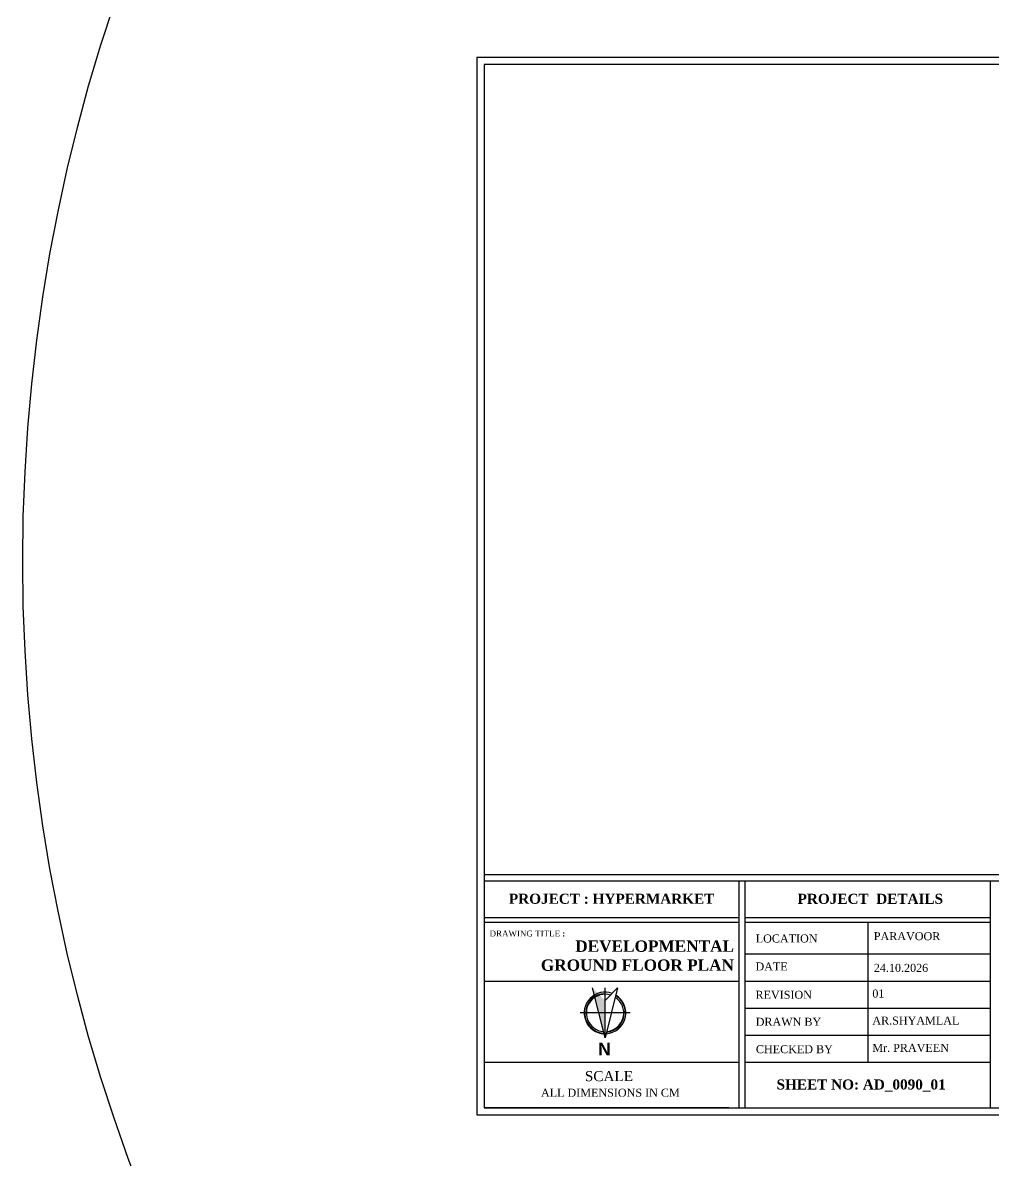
# Model space of a CAD drawing. Header units: centimetres. Extents: x 370416 to 395283, y 44791 to 69658.
# Drawn here: x 370416 to 377364, y 52936 to 61081 of the extents above; entities that cross this region are included whole.
import ezdxf

# ---------------------------------------------------------------- set-up
doc = ezdxf.new("R2010")
doc.units = ezdxf.units.CM
doc.layers.add('hattch', color=252, linetype='Continuous', lineweight=0)
doc.layers.add('Sheet Template', color=7, linetype='Continuous')
doc.layers.add('text 1', color=7, linetype='Continuous')
doc.styles.add('SANSSERIFBOLD', font='SASB____.pfb', dxfattribs={"height": 0.3})
doc.styles.get("Standard").update_dxf_attribs({"font": 'arial.ttf'})

msp = doc.modelspace()

# ---------------------------------------------------------------- linework, layer by layer
for points in [[(373667.4, 60832.7), (373667.4, 53261), (384374.8, 53261), (384374.8, 60832.7)], [(373667.4, 60832.7), (373667.4, 53261), (384374.8, 53261), (384374.8, 60832.7)], [(373718.4, 60781.7), (373718.4, 53312), (384323.8, 53312), (384323.8, 60781.7)], [(373718.4, 60781.7), (373718.4, 53312), (384323.8, 53312), (384323.8, 60781.7)]]:
    msp.add_lwpolyline(points, close=True)
msp.add_circle((382849.7, 57224.7), 12433.5)
at = {"layer": 'hattch', "color": 0, "lineweight": -3}
for p, q in [((384323.8, 54979.3), (373718.4, 54979.3)), ((384323.8, 54979.3), (373718.4, 54979.3)), ((384323.8, 54935.7), (373718.4, 54935.7)), ((384323.8, 54935.7), (373718.4, 54935.7)), ((375544.9, 53312), (375544.9, 54935.7)), ((375544.9, 53312), (375544.9, 54935.7)), ((375588.6, 53312), (375588.6, 54935.7)), ((375588.6, 53312), (375588.6, 54935.7)), ((374674.4, 54169.8), (374584.9, 54080.5)), ((374674.4, 54169.8), (374584.9, 54080.5))]:
    msp.add_line(p, q, dxfattribs=at)
at = {"layer": 'Sheet Template'}
for p, q in [((377342, 54935.7), (377342, 53312)), ((377342, 54935.7), (377342, 53312)), ((375544.9, 54671.7), (373718.4, 54671.7)), ((375544.9, 54671.7), (373718.4, 54671.7)), ((377342, 54671.7), (375588.6, 54671.7)), ((377342, 54671.7), (375588.6, 54671.7)), ((375544.9, 54637.7), (373718.4, 54637.7)), ((375544.9, 54637.7), (373718.4, 54637.7)), ((377342, 54637.7), (375588.6, 54637.7)), ((377342, 54637.7), (375588.6, 54637.7)), ((376465.3, 54637.7), (376465.3, 53635.3)), ((376465.3, 54637.7), (376465.3, 53635.3)), ((377342, 54410.8), (375588.6, 54410.8)), ((377342, 54410.8), (375588.6, 54410.8)), ((375544.9, 54216.9), (373718.4, 54216.9)), ((375544.9, 54216.9), (373718.4, 54216.9)), ((377342, 54216.9), (375588.6, 54216.9)), ((377342, 54216.9), (375588.6, 54216.9)), ((377342, 54023), (375588.6, 54023)), ((377342, 54023), (375588.6, 54023)), ((377342, 54023), (375588.6, 54023)), ((377342, 54023), (375588.6, 54023)), ((377342, 53829.2), (375588.6, 53829.2)), ((377342, 53829.2), (375588.6, 53829.2)), ((375544.9, 53635.3), (373718.4, 53635.3)), ((375544.9, 53635.3), (373718.4, 53635.3)), ((377342, 53635.3), (375588.6, 53635.3)), ((377342, 53635.3), (375588.6, 53635.3)), ((375442.7, 53312), (373718.4, 53312)), ((375471.8, 53312), (373718.4, 53312)), ((375442.7, 53312), (373718.4, 53312)), ((375471.8, 53312), (373718.4, 53312))]:
    msp.add_line(p, q, dxfattribs=at)
at = {"layer": 'text 1'}
for p, q in [((374584.7, 53812.3), (374495.6, 54170)), ((374584.7, 53812.3), (374495.6, 54170)), ((374584.7, 53812.3), (374585, 54169.9)), ((374584.7, 53812.3), (374585, 54169.9)), ((374674.4, 54169.8), (374584.7, 53812.3)), ((374674.4, 54169.8), (374584.7, 53812.3)), ((374763.6, 53990.9), (374406, 53991.3)), ((374763.6, 53990.9), (374406, 53991.3))]:
    msp.add_line(p, q, dxfattribs=at)
for radius, start, end in [(149, 70.0518, 267.06355), (149, 70.0518, 267.06355), (137.8, 89.9477, 179.9477), (137.8, 89.9477, 179.9477), (134.1, 73.07321, 265.11644), (134.1, 73.07321, 265.11644), (149, 272.83186, 58.99107), (149, 272.83186, 58.99107), (134.1, 274.77897, 57.04395), (134.1, 274.77897, 57.04395), (145.3, 359.9477, 58.54361), (145.3, 359.9477, 58.54361), (145.3, 179.9477, 269.9477), (145.3, 179.9477, 269.9477), (137.8, 274.25059, 359.9477), (137.8, 274.25059, 359.9477)]:
    msp.add_arc((374584.8, 53991.1), radius, start, end, dxfattribs=at)
msp.add_solid([(374584.7, 53812.3), (374495.6, 54170), (374584.9, 54080.5)], dxfattribs=at)
msp.add_solid([(374584.7, 53812.3), (374495.6, 54170), (374584.9, 54080.5)], dxfattribs=at)

# ---------------------------------------------------------------- texts
at = {"layer": 'text 1', "style": 'SANSSERIFBOLD', "width": 1}
msp.add_text('N', height=89.6, dxfattribs=at).set_placement((374535.1, 53688.3))
msp.add_text('N', height=89.6, dxfattribs=at).set_placement((374535.1, 53688.3))
at = {"layer": 'text 1', "lineweight": 5, "attachment_point": 1}
for s, insert, char_height, width in [('{\\fTimes New Roman|b1|i0|c0|p18;PROJECT : \\C1;HYPERMARKET}', (373896.5, 54844.9), 72.133, 2116.783), ('{\\fTimes New Roman|b1|i0|c0|p18;PROJECT : \\C1;HYPERMARKET}', (373896.5, 54844.9), 72.133, 2116.783), ('{\\fTimes New Roman|b1|i0|c0|p18;PROJECT  DETAILS}', (375963.2, 54844.4), 72.133, 2116.783), ('{\\fTimes New Roman|b1|i0|c0|p18;PROJECT  DETAILS}', (375963.2, 54844.4), 72.133, 2116.783), ('\\pxsm1;{\\fTimes New Roman|b0|i0|c0|p18;\\H0.52083x;DRAWING TITLE \\fTimes New Roman|b1|i0|c0|p18;:\\P\\pqc;\\H1.92x;        \\C1;DEVELOPMENTAL \\PGROUND FLOOR PLAN}', (373758.1, 54581.1), 81.58, 2116.783), ('\\pxsm1;{\\fTimes New Roman|b0|i0|c0|p18;\\H0.52083x;DRAWING TITLE \\fTimes New Roman|b1|i0|c0|p18;:\\P\\pqc;\\H1.92x;        \\C1;DEVELOPMENTAL \\PGROUND FLOOR PLAN}', (373758.1, 54581.1), 81.58, 2116.783), ('{\\fTimes New Roman|b0|i0|c0|p18;LOCATION}', (375663.6, 54552.9), 57.303, 1005.473), ('{\\fTimes New Roman|b0|i0|c0|p18;LOCATION}', (375663.6, 54552.9), 57.303, 1005.473), ('{\\fTimes New Roman|b0|i0|c0|p18;PARAVOOR}', (376508.7, 54569.5), 57.303, 1005.473), ('{\\fTimes New Roman|b0|i0|c0|p18;DATE}', (375661.6, 54352.6), 57.303, 1005.473), ('{\\fTimes New Roman|b0|i0|c0|p18;DATE}', (375661.6, 54352.6), 57.303, 1005.473), ('{\\fTimes New Roman|b0|i0|c0|p18;24.10.2026}', (376508.7, 54342.5), 57.303, 1005.473), ('{\\fTimes New Roman|b0|i0|c0|p18;REVISION}', (375661.7, 54149.9), 57.303, 1005.473), ('{\\fTimes New Roman|b0|i0|c0|p18;REVISION}', (375661.7, 54149.9), 57.303, 1005.473), ('{\\fTimes New Roman|b0|i0|c0|p18;01}', (376498.3, 54158.9), 57.303, 1005.473), ('{\\fTimes New Roman|b0|i0|c0|p18;01}', (376498.3, 54158.9), 57.303, 1005.473), ('{\\fTimes New Roman|b0|i0|c0|p18;DRAWN BY}', (375663.2, 53956.5), 57.303, 1005.473), ('{\\fTimes New Roman|b0|i0|c0|p18;DRAWN BY}', (375663.2, 53956.5), 57.303, 1005.473), ('{\\fTimes New Roman|b0|i0|c0|p18;AR.SHYAMLAL}', (376498.3, 53965.1), 57.303, 1005.473), ('{\\fTimes New Roman|b0|i0|c0|p18;CHECKED BY}', (375664.9, 53760.3), 57.303, 1005.473), ('{\\fTimes New Roman|b0|i0|c0|p18;CHECKED BY}', (375664.9, 53760.3), 57.303, 1005.473), ('{\\fTimes New Roman|b0|i0|c0|p18;Mr. PRAVEEN}', (376498.3, 53769.8), 57.303, 1005.473), ('{\\fTimes New Roman|b0|i0|c0|p18;SCALE}', (374440.1, 53574.7), 72.133, 2116.783), ('{\\fTimes New Roman|b0|i0|c0|p18;SCALE}', (374440.1, 53574.7), 72.133, 2116.783), ('{\\fTimes New Roman|b1|i0|c0|p18;SHEET NO: AD_0090_01}', (375812.7, 53515, 0), 72.133, 2116.783), ('{\\fTimes New Roman|b1|i0|c0|p18;SHEET NO: AD_0090_01}', (375812.7, 53515, 0), 72.133, 2116.783), ('{\\fTimes New Roman|b0|i0|c0|p18;ALL DIMENSIONS IN CM}', (374126.1, 53448.5), 57.303, 1005.473), ('{\\fTimes New Roman|b0|i0|c0|p18;ALL DIMENSIONS IN CM}', (374126.1, 53448.5), 57.303, 1005.473)]:
    msp.add_mtext(s, dxfattribs=dict(at, insert=insert, char_height=char_height, width=width))

doc.saveas('drawing.dxf')
